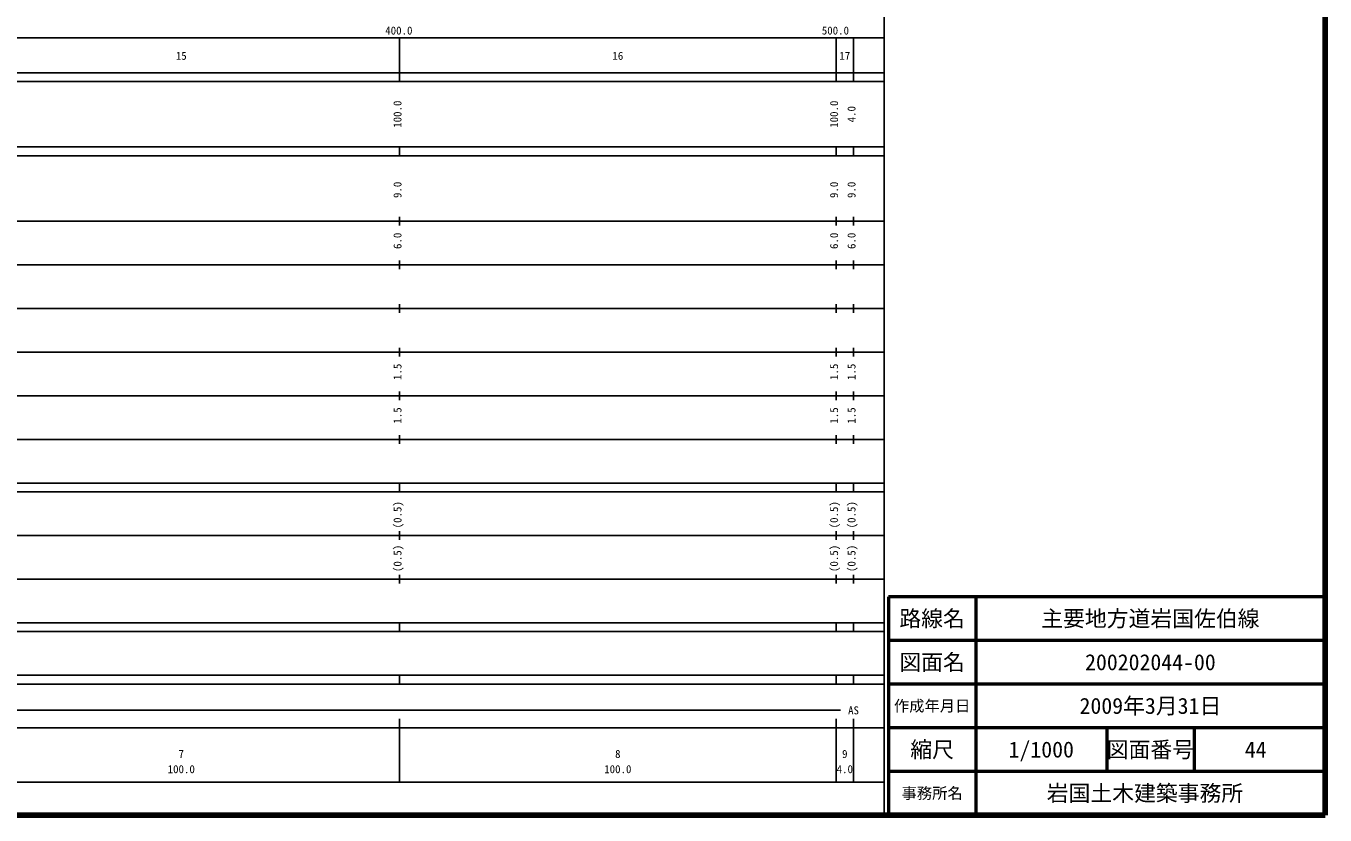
# Model space of a CAD drawing. Units: millimetres on the paper, enlarged 1000 times. Extents: x 40000 to 680000, y 20000 to 380000.
# Drawn here: x 382430 to 680000, y 20000 to 200704 of the extents above; entities that cross this region are included whole.
import ezdxf
from ezdxf.enums import TextEntityAlignment as Align

# ---------------------------------------------------------------- set-up
doc = ezdxf.new("R2010")
doc.units = ezdxf.units.MM
doc.header["$LTSCALE"] = 1000
for name, color, linetype, lineweight in [('M-TTL', 2, 'Continuous', 140), ('M-TTL-BAND', 7, 'Continuous', 25), ('M-TTL-FRAM', 2, 'Continuous', 50), ('M-TTL-LINE', 7, 'Continuous', 50)]:
    doc.layers.add(name, color=color, linetype=linetype, lineweight=lineweight)
doc.layers.add('M-TTL-TXT', color=7, linetype='Continuous')
doc.styles.add('ＭＳ ゴシック', font='')
doc.styles.get('ＭＳ ゴシック').set_extended_font_data('MS Gothic')

msp = doc.modelspace()

# ---------------------------------------------------------------- linework, layer by layer
at = {"layer": 'M-TTL'}
for p, q in [((680000, 20000), (680000, 380000)), ((40000, 20000), (680000, 20000))]:
    msp.add_line(p, q, dxfattribs=at)
at = {"layer": 'M-TTL-BAND'}
for p, q in [((579000, 20000), (579000, 370000)), ((68000, 198000), (579000, 198000)), ((468000, 188000), (468000, 198000)), ((568000, 188000), (568000, 198000)), ((572000, 188000), (572000, 198000)), ((40000, 190000), (579000, 190000)), ((40000, 188000), (579000, 188000)), ((40000, 173000), (579000, 173000)), ((468000, 171000), (468000, 173000)), ((568000, 171000), (568000, 173000)), ((572000, 171000), (572000, 173000)), ((40000, 171000), (579000, 171000)), ((40000, 156000), (579000, 156000)), ((468000, 155000), (468000, 157000)), ((568000, 155000), (568000, 157000)), ((572000, 155000), (572000, 157000)), ((46000, 146000), (579000, 146000)), ((468000, 145000), (468000, 147000)), ((568000, 145000), (568000, 147000)), ((572000, 145000), (572000, 147000)), ((468000, 135000), (468000, 137000)), ((568000, 135000), (568000, 137000)), ((572000, 135000), (572000, 137000)), ((52000, 136000), (579000, 136000)), ((46000, 126000), (579000, 126000)), ((468000, 125000), (468000, 127000)), ((568000, 125000), (568000, 127000)), ((572000, 125000), (572000, 127000)), ((468000, 115000), (468000, 117000)), ((568000, 115000), (568000, 117000)), ((572000, 115000), (572000, 117000)), ((52000, 116000), (579000, 116000)), ((46000, 106000), (579000, 106000)), ((468000, 105000), (468000, 107000)), ((568000, 105000), (568000, 107000)), ((572000, 105000), (572000, 107000)), ((40000, 96000), (579000, 96000)), ((468000, 94000), (468000, 96000)), ((568000, 94000), (568000, 96000)), ((572000, 94000), (572000, 96000)), ((40000, 94000), (579000, 94000)), ((49000, 84000), (579000, 84000)), ((468000, 83000), (468000, 85000)), ((568000, 83000), (568000, 85000)), ((572000, 83000), (572000, 85000)), ((468000, 73000), (468000, 75000)), ((568000, 73000), (568000, 75000)), ((572000, 73000), (572000, 75000)), ((40000, 74000), (579000, 74000)), ((40000, 64000), (579000, 64000)), ((468000, 62000), (468000, 64000)), ((568000, 62000), (568000, 64000)), ((572000, 62000), (572000, 64000)), ((40000, 62000), (579000, 62000)), ((40000, 52000), (579000, 52000)), ((468000, 50000), (468000, 52000)), ((568000, 50000), (568000, 52000)), ((572000, 50000), (572000, 52000)), ((40000, 50000), (579000, 50000)), ((198500, 44000), (569000, 44000)), ((468000, 27500), (468000, 42000)), ((568000, 27500), (568000, 42000)), ((572000, 27500), (572000, 42000)), ((40000, 40000), (579000, 40000)), ((68000, 27500), (579000, 27500))]:
    msp.add_line(p, q, dxfattribs=at)
at = {"layer": 'M-TTL-FRAM'}
for p, q in [((680000, 70000), (580000, 70000)), ((580000, 70000), (580000, 20000))]:
    msp.add_line(p, q, dxfattribs=at)
at = {"layer": 'M-TTL-LINE'}
for p, q in [((600000, 70000), (600000, 20000)), ((680000, 60000), (580000, 60000)), ((680000, 50000), (580000, 50000)), ((680000, 40000), (580000, 40000)), ((630000, 40000), (630000, 30000)), ((650000, 40000), (650000, 30000)), ((680000, 30000), (580000, 30000))]:
    msp.add_line(p, q, dxfattribs=at)

# ---------------------------------------------------------------- texts
at = {"layer": 'M-TTL-BAND', "style": 'ＭＳ ゴシック'}
for s, p in [('400.0', (467844, 198195)), ('500.0', (567844, 198195)), ('15', (418000, 192405)), ('16', (518000, 192405)), ('17', (570000, 192405)), ('AS', (572000, 42500)), ('7', (418000, 32523)), ('8', (518000, 32523)), ('9', (570000, 32523)), ('100.0', (418000, 29033)), ('100.0', (518000, 29033)), ('4.0', (570000, 29033))]:
    msp.add_text(s, height=1833, dxfattribs=at).set_placement(p, align=Align.BOTTOM_CENTER)
for s, p in [('100.0', (469000, 180500)), ('100.0', (569000, 180500)), ('4.0', (573000, 180500)), ('9.0', (469000, 163174)), ('9.0', (569000, 163174)), ('9.0', (573000, 163174)), ('6.0', (469000, 151500)), ('6.0', (569000, 151500)), ('6.0', (573000, 151500)), ('1.5', (469000, 121500)), ('1.5', (569000, 121500)), ('1.5', (573000, 121500)), ('1.5', (469000, 111500)), ('1.5', (569000, 111500)), ('1.5', (573000, 111500)), ('(0.5)', (469000, 88764)), ('(0.5)', (569000, 88764)), ('(0.5)', (573000, 88764)), ('(0.5)', (469000, 78764)), ('(0.5)', (569000, 78764)), ('(0.5)', (573000, 78764))]:
    msp.add_text(s, height=1833, rotation=90, dxfattribs=at).set_placement(p, align=Align.BOTTOM_CENTER)
at = {"layer": 'M-TTL-TXT', "style": 'ＭＳ ゴシック'}
for s, height, p in [('路線名', 3666, (590000, 65000)), ('路線名', 3666, (590000, 65000)), ('主要地方道岩国佐伯線', 3666, (640000, 65000)), ('図面名', 3666, (590000, 55000)), ('図面名', 3666, (590000, 55000)), ('200202044-00', 3666, (640000, 55000)), ('作成年月日', 2566, (590000, 45000)), ('作成年月日', 2566, (590000, 45000)), ('2009年3月31日', 3666, (640000, 45000)), ('縮尺', 3666, (590000, 35000)), ('縮尺', 3666, (590000, 35000)), ('1/1000', 3666, (615000, 35000)), ('図面番号', 3666, (640000, 35000)), ('図面番号', 3666, (640000, 35000)), ('44', 3666, (664125, 35000)), ('岩国土木建築事務所 ', 3666, (640000, 25000)), ('事務所名', 2566, (590000, 25000)), ('事務所名', 2566, (590000, 25000))]:
    msp.add_text(s, height=height, dxfattribs=at).set_placement(p, align=Align.MIDDLE_CENTER)

doc.saveas('drawing.dxf')
